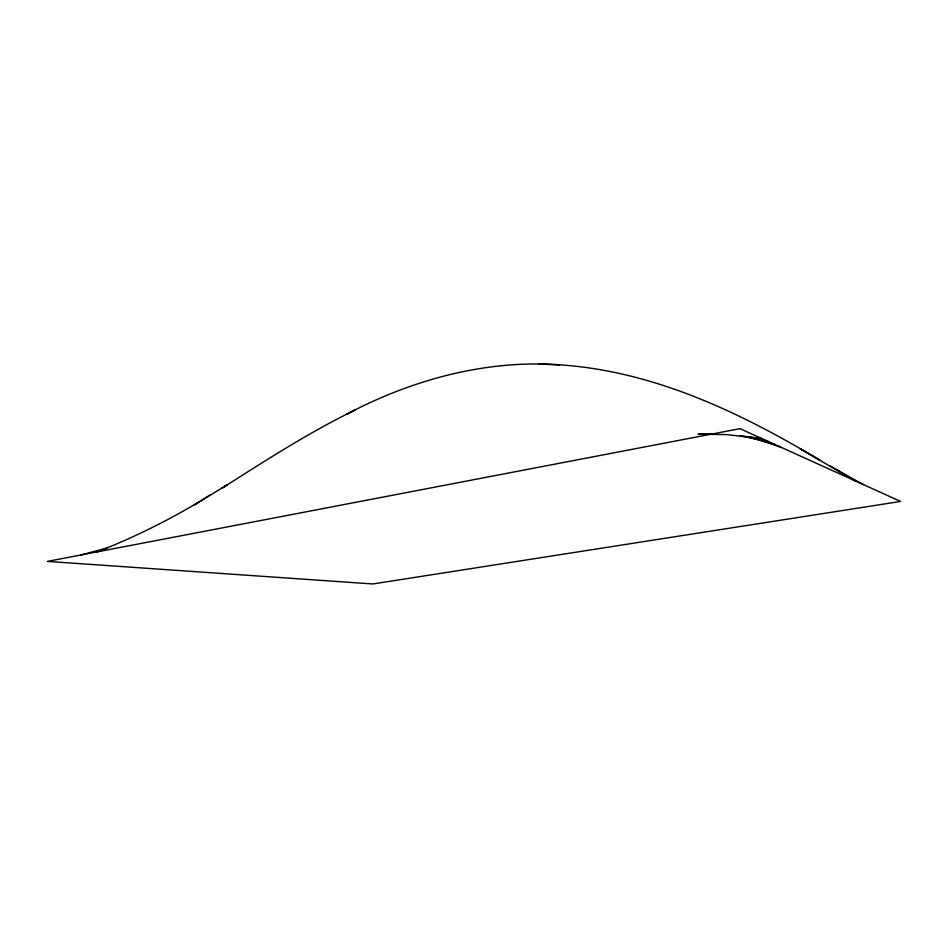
<?xml version="1.0" encoding="UTF-8"?>
<svg xmlns="http://www.w3.org/2000/svg" width="948" height="948" viewBox="0 0 948 948"><rect width="100%" height="100%" fill="white"/><g stroke="black" fill="none" stroke-linecap="round" stroke-linejoin="round"><path stroke-width="1.42" d="M210.231 494.844L193.593 505.403L227.129 484.831L221.524 488.504C265.025 460.882 308.432 432.703 354.86 410.152L346.826 414.169C413.968 378.608 490.59 358.273 566.857 365.383C658.196 373.168 742.604 413.814 820.174 460.349L800.065 448.7L855.096 480.826L829.761 465.681M198.689 502.144C166.279 521.447 132.424 538.109 97.277 551.855L107.231 548.003L80.39 555.09M711.438 434.125L698.178 434.208L726.132 434.575L761.789 438.533L740.021 435.76L768.615 441.626L746.692 436.625L775.227 444.624L755.947 438.509M559.474 364.921L539.128 364.032M755.9 438.58L781.65 447.539M863.581 484.677L834.418 468.49M739.997 428.662L47.4 561.406L372.837 583.968L900.6 501.445L739.997 428.662"/></g></svg>
